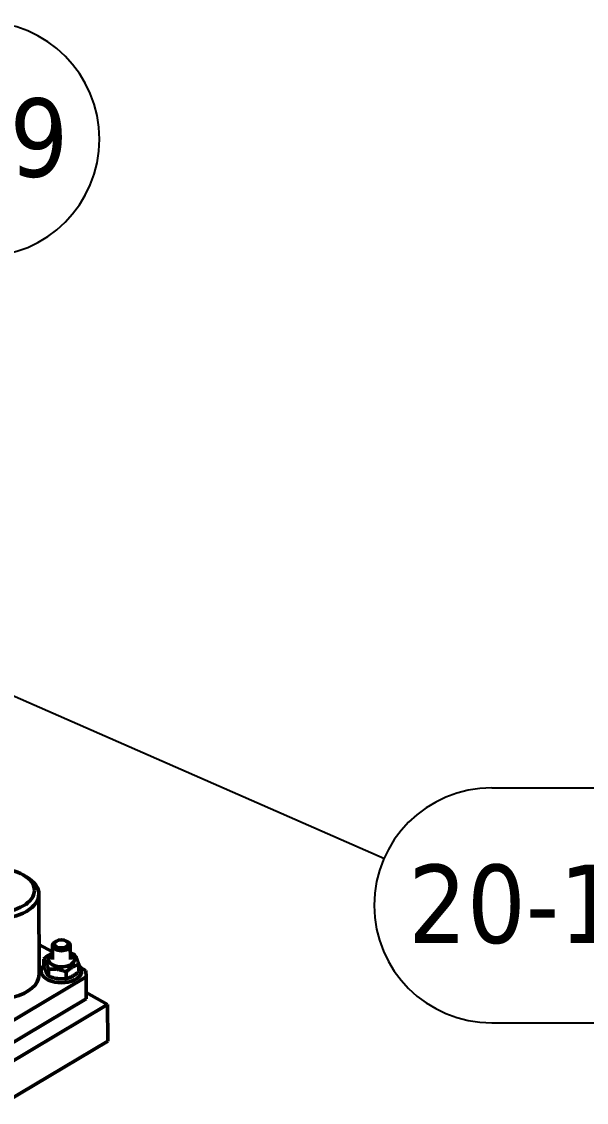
# Model space of a CAD drawing. Header units: millimetres. Extents: x -1901 to 2520, y -3919 to 1782.
# Drawn here: x 1470.9 to 1622.3, y 396.7 to 686.5 of the extents above; entities that cross this region are included whole.
import ezdxf

# ---------------------------------------------------------------- set-up
doc = ezdxf.new("R2010")
doc.units = ezdxf.units.MM
doc.header["$LTSCALE"] = 6
doc.layers.add('Symbol (ISO)', color=7, linetype='Continuous', lineweight=25)
doc.layers.add('Visible (ISO)', color=7, linetype='Continuous', lineweight=50)
doc.styles.add('Note Text (ISO)', font='tahoma.ttf')

# ---------------------------------------------------------------- blocks, each defined once
blk = doc.blocks.new('Balloon25')
at = {"layer": 'Symbol (ISO)'}
for p, q in [((240.59, 114.411), (243.376, 114.411)), ((230.075, 96.827), (237.186, 105.168)), ((240.59, 103.911), (243.376, 103.911)), ((229.695, 97.152), (228.453, 94.925)), ((230.456, 96.503), (229.695, 97.152)), ((230.075, 96.827), (228.453, 94.925)), ((228.453, 94.925), (230.456, 96.503))]:
    blk.add_line(p, q, dxfattribs=at)
at = {"layer": 'Symbol (ISO)', "flags": 128}
blk.add_lwpolyline([(229.695, 97.152), (228.453, 94.925)], dxfattribs=at)
at = {"layer": 'Symbol (ISO)'}
for centre, start, end in [((240.59, 109.161), 90, 270), ((243.376, 109.161), 270, 90)]:
    blk.add_arc(centre, 5.25, start, end, dxfattribs=at)
blk.add_solid([(229.695, 97.152), (228.453, 94.925), (230.456, 96.503), (229.695, 97.152)], dxfattribs=at)
at = {"layer": 'Symbol (ISO)', "insert": (241.983, 109.198), "char_height": 3.5, "attachment_point": 5, "style": 'Note Text (ISO)'}
blk.add_mtext('1009', dxfattribs=at)
blk = doc.blocks.new('Balloon29')
at = {"layer": 'Symbol (ISO)'}
for p, q in [((234.25, 88.892), (231.959, 89.894)), ((234.45, 89.35), (231.959, 89.894)), ((231.959, 89.894), (234.049, 88.433)), ((234.049, 88.433), (234.45, 89.35)), ((234.25, 88.892), (261.36, 77.022)), ((266.152, 80.174), (275.939, 80.174)), ((266.152, 69.674), (275.939, 69.674))]:
    blk.add_line(p, q, dxfattribs=at)
at = {"layer": 'Symbol (ISO)', "flags": 128}
blk.add_lwpolyline([(234.45, 89.35), (231.959, 89.894)], dxfattribs=at)
at = {"layer": 'Symbol (ISO)'}
for centre, start, end in [((266.152, 74.924), 90, 270), ((275.939, 74.924), 270, 90)]:
    blk.add_arc(centre, 5.25, start, end, dxfattribs=at)
blk.add_solid([(234.45, 89.35), (231.959, 89.894), (234.049, 88.433), (234.45, 89.35)], dxfattribs=at)
at = {"layer": 'Symbol (ISO)', "insert": (271.046, 74.961), "char_height": 3.5, "attachment_point": 5, "style": 'Note Text (ISO)'}
blk.add_mtext('20-1003', dxfattribs=at)

msp = doc.modelspace()

# ---------------------------------------------------------------- linework, layer by layer
at = {"layer": 'Visible (ISO)'}
for p, q in [((1471.337, 457.677), (1472.191, 457.184)), ((1475.564, 430.986), (1475.505, 452.574)), ((1475.542, 439.056), (1479.146, 437.054)), ((1479.151, 435.038), (1479.141, 438.766)), ((1480.199, 439.954), (1479.834, 439.741)), ((1482.877, 439.962), (1483.243, 439.75)), ((1483.951, 435.051), (1483.941, 438.78)), ((1476.868, 435.111), (1476.873, 433.265)), ((1476.162, 431.133), (1476.16, 431.889)), ((1478.124, 432.417), (1478.129, 430.571)), ((1486.238, 433.684), (1486.243, 431.837)), ((1486.707, 432.854), (1488.138, 432.059)), ((1486.962, 431.163), (1486.96, 431.919)), ((1488.138, 432.059), (1488.184, 430.383)), ((1488.184, 430.383), (1466.006, 417.159)), ((1482.808, 431.703), (1482.813, 429.857)), ((1488.184, 430.383), (1488.2, 424.495)), ((1488.196, 426.148), (1493.943, 422.955)), ((1488.2, 424.495), (1466.022, 411.272)), ((1493.943, 422.955), (1466.396, 406.53)), ((1493.97, 413.142), (1493.943, 422.955)), ((1466.423, 396.717), (1493.97, 413.142))]:
    msp.add_line(p, q, dxfattribs=at)
for centre, major_axis in [((1464.103, 453.525), (10.2, 0.028)), ((1481.54, 439.194), (-1.885, -0.005))]:
    msp.add_ellipse(centre, major_axis=major_axis, ratio=0.5755904, dxfattribs=at)
for centre, major_axis, start_param, end_param in [((1464.105, 452.543), (11.4, 0.031), 2.3607461, 7.0640318), ((1481.541, 438.773), (-2.4, -0.007), 5.5023388, 10.2056245), ((1481.551, 435.044), (-3.48, -0.009), 5.4734017, 10.2345615), ((1481.56, 431.904), (5.4, 0.015), 2.620237, 6.804541), ((1464.164, 430.955), (11.4, 0.031), 5.1093652, 6.2831853)]:
    msp.add_ellipse(centre, major_axis=major_axis, ratio=0.5755904, start_param=start_param, end_param=end_param, dxfattribs=at)
for points, weights in [([(1476.868, 435.111), (1478.079, 436.215), (1479.147, 436.699)], [1, 1.10454134278, 1.06779174417]), ([(1478.124, 432.417), (1477.495, 434.337), (1476.868, 435.111)], [1, 1.15470053838, 1]), ([(1483.947, 436.742), (1484.44, 436.593), (1484.982, 436.378)], [1.05074494913, 1.0319858705, 1]), ([(1484.982, 436.378), (1485.608, 435.603), (1486.238, 433.684)], [1, 1.15470053838, 1]), ([(1476.873, 433.265), (1477.503, 431.345), (1478.129, 430.571)], [1, 1.15470053838, 1]), ([(1482.808, 431.703), (1480.465, 432.633), (1478.124, 432.417)], [1, 1.15470053838, 1]), ([(1486.238, 433.684), (1484.521, 433.266), (1482.808, 431.703)], [1, 1.15470053838, 1]), ([(1482.813, 429.857), (1484.53, 430.274), (1486.243, 431.837)], [1, 1.15470053838, 1]), ([(1478.129, 430.571), (1480.473, 429.641), (1482.813, 429.857)], [1, 1.15470053838, 1])]:
    msp.add_rational_spline(points, weights, degree=2, dxfattribs=at)

# ---------------------------------------------------------------- block references
at = {"layer": 'Symbol (ISO)', "xscale": 6, "yscale": 6, "zscale": 6}
for name in ['Balloon25', 'Balloon29']:
    msp.add_blockref(name, (0, 0), dxfattribs=at)

doc.saveas('drawing.dxf')
